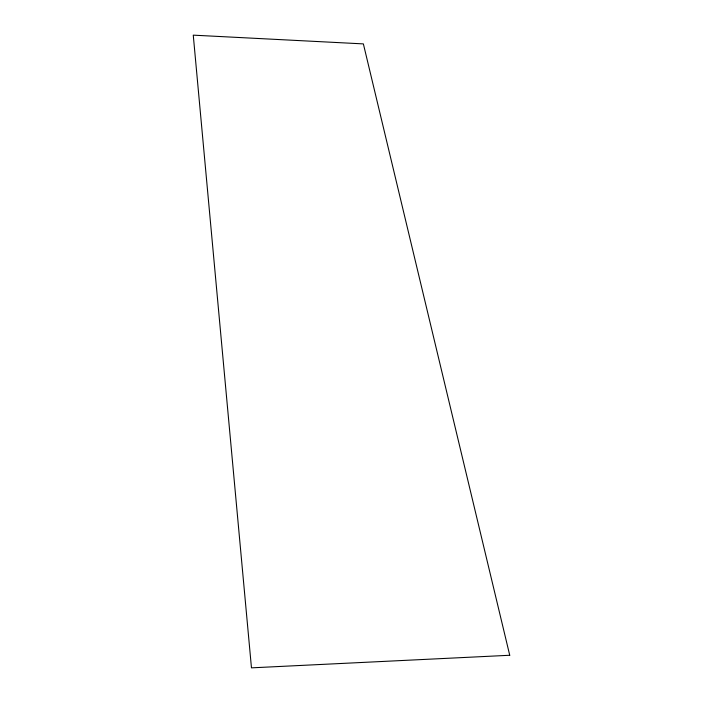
<?xml version="1.0" encoding="UTF-8"?>
<svg xmlns="http://www.w3.org/2000/svg" width="703" height="703" viewBox="0 0 703 703"><rect width="100%" height="100%" fill="white"/><g stroke="black" fill="none" stroke-linecap="round" stroke-linejoin="round"><path stroke-width="1.05" d="M509.737 655.266L251.463 667.85L193.263 35.15L363.372 43.894L509.737 655.266"/></g></svg>
